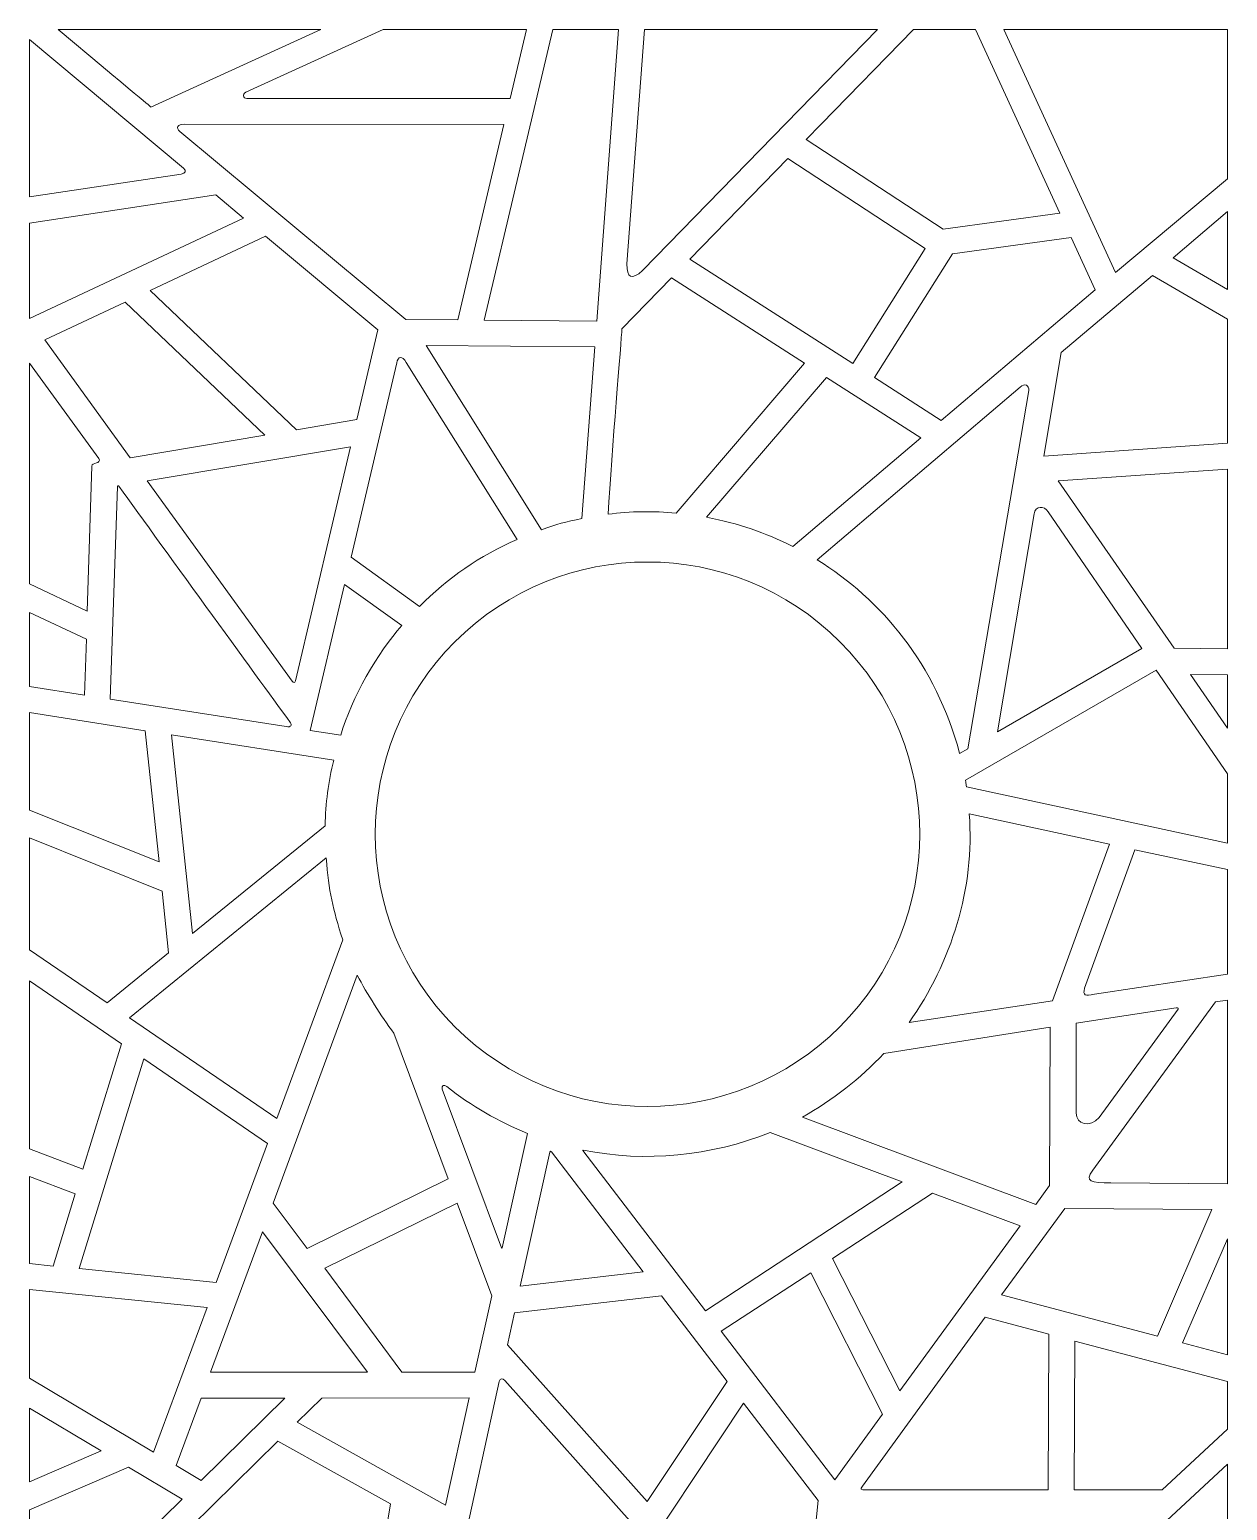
# Model space of a CAD drawing. Header units: centimetres. Extents: x -91 to 91, y -100 to 100.
# Drawn here: x -91.2 to -7.6, y -3.3 to 100 of the extents above; entities that cross this region are included whole.
import ezdxf

# ---------------------------------------------------------------- set-up
doc = ezdxf.new("R2010")
doc.units = ezdxf.units.CM
doc.header["$MEASUREMENT"] = 0
doc.layers.add('layer 1', color=7, linetype='Continuous')

msp = doc.modelspace()

# ---------------------------------------------------------------- linework, layer by layer
at = {"layer": 'layer 1', "color": 242, "lineweight": 9}
for points, knots in [([(-80.61082, 89.96508), (-80.29641, 90.02164), (-80.24206, 90.15188), (-80.44775, 90.38146), (-80.44775, 90.38146), (-80.44775, 90.38146), (-91.18891, 99.3545), (-91.18891, 99.3545), (-91.18891, 99.3545), (-91.18891, 99.3545), (-91.1889, 88.36673), (-91.1889, 88.36673), (-91.1889, 88.36673), (-91.1889, 88.36673), (-80.61082, 89.96508), (-80.61082, 89.96508)], [0, 0, 0, 0, 0.2, 0.2, 0.2, 0.2, 0.4, 0.4, 0.4, 0.4, 0.6, 0.6, 0.6, 0.6, 1, 1, 1, 1]), ([(-70.86617, 100.04568), (-70.86617, 100.04568), (-82.72759, 94.64448), (-82.72759, 94.64448), (-82.72759, 94.64448), (-82.72759, 94.64448), (-82.72759, 94.64449), (-89.20528, 100.04562), (-89.20528, 100.04562), (-70.86617, 100.04568), (-70.86617, 100.04568), (-70.86617, 100.04568)], [0, 0, 0, 0, 0.25, 0.25, 0.25, 0.25, 0.5, 0.5, 0.5, 0.5, 1, 1, 1, 1]), ([(-56.51193, 100.04568), (-56.51193, 100.04568), (-56.51193, 100.04568), (-66.51984, 100.04568), (-66.51984, 100.04568), (-66.51984, 100.04568), (-76.10671, 95.6804), (-76.10671, 95.6804), (-76.10671, 95.6804), (-76.37417, 95.50668), (-76.29924, 95.26581), (-76.03605, 95.23501), (-76.03605, 95.23501), (-57.65095, 95.23501), (-57.65096, 95.23501), (-57.65096, 95.23501), (-57.65096, 95.23501), (-57.65096, 95.23501), (-56.51193, 100.04568), (-56.51193, 100.04568)], [0, 0, 0, 0, 0.166666667, 0.166666667, 0.166666667, 0.166666667, 0.333333333, 0.333333333, 0.333333333, 0.333333333, 0.5, 0.5, 0.5, 0.5, 0.666666667, 0.666666667, 0.666666667, 0.666666667, 1, 1, 1, 1]), ([(-54.66113, 100.04568), (-50.08679, 100.04567), (-50.08679, 100.04567), (-50.08679, 100.04567), (-50.08679, 100.04567), (-50.08679, 100.04567), (-51.60883, 79.69882), (-51.60883, 79.69882), (-51.60883, 79.69882), (-51.60883, 79.69882), (-59.46172, 79.76693), (-59.46172, 79.76693), (-59.46172, 79.76693), (-59.46172, 79.76693), (-54.66113, 100.04568), (-54.66113, 100.04568)], [0, 0, 0, 0, 0.2, 0.2, 0.2, 0.2, 0.4, 0.4, 0.4, 0.4, 0.6, 0.6, 0.6, 0.6, 1, 1, 1, 1]), ([(-48.28074, 100.04568), (-32.01314, 100.04567), (-32.01314, 100.04567), (-32.01314, 100.04567), (-32.01314, 100.04567), (-32.01314, 100.04567), (-48.40041, 83.22595), (-48.40041, 83.22595), (-48.40041, 83.22595), (-49.15632, 82.5506), (-49.52418, 82.70549), (-49.50402, 83.69062), (-49.50402, 83.69062), (-49.50402, 83.69062), (-48.28074, 100.04568), (-48.28074, 100.04568)], [0, 0, 0, 0, 0.2, 0.2, 0.2, 0.2, 0.4, 0.4, 0.4, 0.4, 0.6, 0.6, 0.6, 0.6, 1, 1, 1, 1]), ([(-29.49966, 100.04567), (-25.16366, 100.04566), (-25.16366, 100.04566), (-25.16366, 100.04566), (-25.16366, 100.04566), (-25.16366, 100.04566), (-19.28523, 87.23643), (-19.28523, 87.23643), (-19.28523, 87.23643), (-19.28523, 87.23643), (-27.43541, 86.1178), (-27.43541, 86.1178), (-27.43541, 86.1178), (-27.43541, 86.1178), (-36.98796, 92.36834), (-36.98796, 92.36834), (-36.98796, 92.36834), (-36.98796, 92.36834), (-35.94687, 93.4376), (-35.94687, 93.4376), (-35.94687, 93.4376), (-35.94687, 93.4376), (-29.49966, 100.04567), (-29.49966, 100.04567)], [0, 0, 0, 0, 0.142857143, 0.142857143, 0.142857143, 0.142857143, 0.285714286, 0.285714286, 0.285714286, 0.285714286, 0.428571429, 0.428571429, 0.428571429, 0.428571429, 0.571428571, 0.571428571, 0.571428571, 0.571428571, 0.714285714, 0.714285714, 0.714285714, 0.714285714, 1, 1, 1, 1]), ([(-23.18086, 100.04568), (-7.58891, 100.04568), (-7.58891, 100.04568), (-7.58891, 100.04568), (-7.58891, 100.04568), (-7.58891, 100.04568), (-7.58891, 89.63971), (-7.58891, 89.63971), (-7.58891, 89.63971), (-7.58891, 89.63971), (-15.39145, 83.09885), (-15.39145, 83.09885), (-15.39145, 83.09885), (-15.39145, 83.09885), (-23.18086, 100.04568), (-23.18086, 100.04568)], [0, 0, 0, 0, 0.2, 0.2, 0.2, 0.2, 0.4, 0.4, 0.4, 0.4, 0.6, 0.6, 0.6, 0.6, 1, 1, 1, 1]), ([(-80.70731, 92.93738), (-80.70731, 92.93738), (-64.93145, 79.81431), (-64.93145, 79.81431), (-64.93145, 79.81431), (-64.93145, 79.81431), (-61.30727, 79.78288), (-61.30727, 79.78288), (-61.30727, 79.78288), (-61.30727, 79.78288), (-58.09155, 93.43133), (-58.09155, 93.43133), (-58.09155, 93.43133), (-58.09155, 93.43133), (-80.38156, 93.43792), (-80.38156, 93.43792), (-80.38156, 93.43792), (-80.90265, 93.42602), (-80.96946, 93.19532), (-80.70731, 92.93738)], [0, 0, 0, 0, 0.166666667, 0.166666667, 0.166666667, 0.166666667, 0.333333333, 0.333333333, 0.333333333, 0.333333333, 0.5, 0.5, 0.5, 0.5, 0.666666667, 0.666666667, 0.666666667, 0.666666667, 1, 1, 1, 1]), ([(-45.10088, 84.03548), (-45.10088, 84.03548), (-38.26709, 91.05453), (-38.26709, 91.05453), (-38.26709, 91.05453), (-38.26709, 91.05453), (-28.672, 84.76676), (-28.672, 84.76676), (-28.672, 84.76676), (-28.672, 84.76676), (-33.73199, 76.73282), (-33.73199, 76.73282), (-33.73199, 76.73282), (-33.73199, 76.73282), (-45.10088, 84.03548), (-45.10088, 84.03548)], [0, 0, 0, 0, 0.2, 0.2, 0.2, 0.2, 0.4, 0.4, 0.4, 0.4, 0.6, 0.6, 0.6, 0.6, 1, 1, 1, 1]), ([(-91.1889, 86.54629), (-91.1889, 86.54629), (-78.19858, 88.50913), (-78.19858, 88.50913), (-78.19858, 88.50913), (-78.19858, 88.50913), (-76.25517, 86.8925), (-76.25517, 86.8925), (-76.25517, 86.8925), (-76.25517, 86.8925), (-91.18891, 79.88152), (-91.18891, 79.88152), (-91.18891, 79.88152), (-91.18891, 79.88152), (-91.1889, 86.54629), (-91.1889, 86.54629)], [0, 0, 0, 0, 0.2, 0.2, 0.2, 0.2, 0.4, 0.4, 0.4, 0.4, 0.6, 0.6, 0.6, 0.6, 1, 1, 1, 1]), ([(-7.5889, 81.91392), (-7.5889, 81.91392), (-11.36845, 84.12009), (-11.36845, 84.12009), (-11.36845, 84.12009), (-11.36845, 84.12009), (-7.58891, 87.34429), (-7.58891, 87.34429), (-7.58891, 87.34429), (-7.58891, 87.34429), (-7.5889, 81.91392), (-7.5889, 81.91392)], [0, 0, 0, 0, 0.25, 0.25, 0.25, 0.25, 0.5, 0.5, 0.5, 0.5, 1, 1, 1, 1]), ([(-72.55097, 72.11915), (-72.55097, 72.11915), (-82.77225, 81.84441), (-82.77225, 81.84441), (-82.77225, 81.84441), (-82.77225, 81.84441), (-74.72712, 85.62139), (-74.72712, 85.62139), (-74.72712, 85.62139), (-74.72712, 85.62139), (-66.8755, 79.09002), (-66.8755, 79.09002), (-66.8755, 79.09002), (-66.8755, 79.09002), (-68.34442, 72.82455), (-68.34442, 72.82455), (-68.34442, 72.82455), (-68.34442, 72.82455), (-72.55097, 72.11915), (-72.55097, 72.11915)], [0, 0, 0, 0, 0.166666667, 0.166666667, 0.166666667, 0.166666667, 0.333333333, 0.333333333, 0.333333333, 0.333333333, 0.5, 0.5, 0.5, 0.5, 0.666666667, 0.666666667, 0.666666667, 0.666666667, 1, 1, 1, 1]), ([(-32.21744, 75.76), (-32.21744, 75.76), (-27.56297, 72.77026), (-27.56297, 72.77026), (-27.56297, 72.77026), (-27.56297, 72.77026), (-16.81595, 81.89005), (-16.81595, 81.89005), (-16.81595, 81.89005), (-16.81595, 81.89005), (-18.49608, 85.52781), (-18.49608, 85.52781), (-18.49608, 85.52781), (-18.49608, 85.52781), (-26.7816, 84.39068), (-26.7816, 84.39068), (-26.7816, 84.39068), (-26.7816, 84.39068), (-32.21744, 75.76), (-32.21744, 75.76)], [0, 0, 0, 0, 0.166666667, 0.166666667, 0.166666667, 0.166666667, 0.333333333, 0.333333333, 0.333333333, 0.333333333, 0.5, 0.5, 0.5, 0.5, 0.666666667, 0.666666667, 0.666666667, 0.666666667, 1, 1, 1, 1]), ([(-46.06441, 66.29969), (-46.06441, 66.29969), (-37.09734, 76.7552), (-37.09734, 76.7552), (-37.09734, 76.7552), (-37.09734, 76.7552), (-46.38239, 82.71928), (-46.38239, 82.71928), (-46.38239, 82.71928), (-46.38239, 82.71928), (-49.84401, 79.16376), (-49.84401, 79.16376), (-49.84401, 79.16376), (-49.89568, 78.31746), (-50.54779, 70.63973), (-50.81628, 66.21928), (-50.81628, 66.21928), (-49.27306, 66.44471), (-47.61818, 66.44756), (-46.06441, 66.29969)], [0, 0, 0, 0, 0.166666667, 0.166666667, 0.166666667, 0.166666667, 0.333333333, 0.333333333, 0.333333333, 0.333333333, 0.5, 0.5, 0.5, 0.5, 0.666666667, 0.666666667, 0.666666667, 0.666666667, 1, 1, 1, 1]), ([(-7.5889, 71.18256), (-7.5889, 71.18256), (-20.4016, 70.28257), (-20.4016, 70.28257), (-20.4016, 70.28257), (-20.4016, 70.28257), (-19.18506, 77.51887), (-19.18506, 77.51887), (-19.18506, 77.51887), (-19.18506, 77.51887), (-12.81212, 82.88859), (-12.81212, 82.88859), (-12.81212, 82.88859), (-12.81212, 82.88859), (-7.5889, 79.8397), (-7.5889, 79.8397), (-7.5889, 79.8397), (-7.5889, 79.8397), (-7.5889, 71.18256), (-7.5889, 71.18256)], [0, 0, 0, 0, 0.166666667, 0.166666667, 0.166666667, 0.166666667, 0.333333333, 0.333333333, 0.333333333, 0.333333333, 0.5, 0.5, 0.5, 0.5, 0.666666667, 0.666666667, 0.666666667, 0.666666667, 1, 1, 1, 1]), ([(-74.77625, 71.746), (-74.77625, 71.746), (-84.5208, 81.02343), (-84.5208, 81.02343), (-84.5208, 81.02343), (-84.5208, 81.02343), (-90.13658, 78.38699), (-90.13658, 78.38699), (-90.13658, 78.38699), (-90.13658, 78.38699), (-84.17187, 70.1643), (-84.17187, 70.1643), (-84.17187, 70.1643), (-84.17187, 70.1643), (-74.77625, 71.746), (-74.77625, 71.746)], [0, 0, 0, 0, 0.2, 0.2, 0.2, 0.2, 0.4, 0.4, 0.4, 0.4, 0.6, 0.6, 0.6, 0.6, 1, 1, 1, 1]), ([(-52.64626, 65.92083), (-52.64626, 65.92083), (-51.74425, 77.89995), (-51.74425, 77.89995), (-51.74425, 77.89995), (-51.74425, 77.89995), (-63.52016, 78.00202), (-63.52016, 78.00202), (-63.52016, 78.00202), (-63.52016, 78.00202), (-55.46598, 65.14089), (-55.46598, 65.14089), (-55.46598, 65.14089), (-54.3872, 65.52554), (-53.79373, 65.70335), (-52.64626, 65.92083)], [0, 0, 0, 0, 0.2, 0.2, 0.2, 0.2, 0.4, 0.4, 0.4, 0.4, 0.6, 0.6, 0.6, 0.6, 1, 1, 1, 1]), ([(-91.1889, 76.77236), (-91.1889, 76.77236), (-86.36285, 70.11905), (-86.36285, 70.11905), (-86.36285, 70.11905), (-86.14264, 69.71346), (-86.85562, 69.86069), (-86.85681, 69.57684), (-86.85681, 69.57684), (-86.85681, 69.57684), (-87.16074, 59.44867), (-87.16074, 59.44867), (-87.16074, 59.44867), (-87.16074, 59.44867), (-91.18889, 61.36441), (-91.18889, 61.36441), (-91.18889, 61.36441), (-91.18889, 61.36441), (-91.1889, 76.77236), (-91.1889, 76.77236)], [0, 0, 0, 0, 0.166666667, 0.166666667, 0.166666667, 0.166666667, 0.333333333, 0.333333333, 0.333333333, 0.333333333, 0.5, 0.5, 0.5, 0.5, 0.666666667, 0.666666667, 0.666666667, 0.666666667, 1, 1, 1, 1]), ([(-65.56306, 76.78021), (-65.56306, 76.78021), (-68.75701, 63.22462), (-68.75701, 63.22462), (-68.75701, 63.22462), (-68.75701, 63.22462), (-63.97625, 59.79348), (-63.97625, 59.79348), (-63.97625, 59.79348), (-62.00854, 61.77015), (-59.75663, 63.32876), (-57.16865, 64.46843), (-57.16865, 64.46843), (-57.16865, 64.46843), (-64.89932, 76.81276), (-64.89932, 76.81276), (-64.89932, 76.81276), (-65.18047, 77.30415), (-65.48733, 77.25049), (-65.56306, 76.78021)], [0, 0, 0, 0, 0.166666667, 0.166666667, 0.166666667, 0.166666667, 0.333333333, 0.333333333, 0.333333333, 0.333333333, 0.5, 0.5, 0.5, 0.5, 0.666666667, 0.666666667, 0.666666667, 0.666666667, 1, 1, 1, 1]), ([(-37.92466, 63.97749), (-37.92466, 63.97749), (-28.99037, 71.559), (-28.99037, 71.559), (-28.99037, 71.559), (-28.99037, 71.559), (-35.56627, 75.77167), (-35.56627, 75.77167), (-35.56627, 75.77167), (-35.56627, 75.77167), (-43.94137, 66.01013), (-43.94137, 66.01013), (-43.94137, 66.01013), (-41.69656, 65.58293), (-39.8719, 64.93957), (-37.92466, 63.97749)], [0, 0, 0, 0, 0.2, 0.2, 0.2, 0.2, 0.4, 0.4, 0.4, 0.4, 0.6, 0.6, 0.6, 0.6, 1, 1, 1, 1]), ([(-25.69996, 49.84954), (-25.69996, 49.84954), (-21.45832, 74.85409), (-21.45832, 74.85409), (-21.45832, 74.85409), (-21.39379, 75.21811), (-21.75876, 75.40207), (-22.04353, 75.09312), (-22.04353, 75.09312), (-22.04353, 75.09312), (-36.22334, 63.0323), (-36.22334, 63.0323), (-36.22334, 63.0323), (-31.77961, 60.3187), (-27.91438, 55.70755), (-26.27623, 49.51741), (-26.27623, 49.51741), (-26.27623, 49.51741), (-25.69996, 49.84954), (-25.69996, 49.84954)], [0, 0, 0, 0, 0.166666667, 0.166666667, 0.166666667, 0.166666667, 0.333333333, 0.333333333, 0.333333333, 0.333333333, 0.5, 0.5, 0.5, 0.5, 0.666666667, 0.666666667, 0.666666667, 0.666666667, 1, 1, 1, 1]), ([(-72.8545, 54.56259), (-72.75655, 54.4413), (-72.69156, 54.44865), (-72.64038, 54.59128), (-72.64038, 54.59128), (-72.64038, 54.59128), (-68.79209, 70.92431), (-68.79209, 70.92431), (-68.79209, 70.92431), (-68.79209, 70.92431), (-82.99537, 68.54243), (-82.99537, 68.54243), (-82.99537, 68.54243), (-82.99537, 68.54243), (-72.8545, 54.56259), (-72.8545, 54.56259)], [0, 0, 0, 0, 0.2, 0.2, 0.2, 0.2, 0.4, 0.4, 0.4, 0.4, 0.6, 0.6, 0.6, 0.6, 1, 1, 1, 1]), ([(-7.58891, 56.83718), (-7.58891, 56.83718), (-11.31372, 56.8701), (-11.31372, 56.8701), (-11.31372, 56.8701), (-11.31372, 56.8701), (-19.39723, 68.54862), (-19.39723, 68.54862), (-19.39723, 68.54862), (-19.39723, 68.54862), (-7.5889, 69.37812), (-7.5889, 69.37812), (-7.5889, 69.37812), (-7.5889, 69.37812), (-7.58891, 56.83718), (-7.58891, 56.83718)], [0, 0, 0, 0, 0.2, 0.2, 0.2, 0.2, 0.4, 0.4, 0.4, 0.4, 0.6, 0.6, 0.6, 0.6, 1, 1, 1, 1]), ([(-85.06254, 68.15881), (-85.04531, 68.2343), (-85.00821, 68.23858), (-84.95134, 68.17177), (-84.95134, 68.17177), (-81.90484, 63.93304), (-74.57138, 53.8573), (-73.03129, 51.73991), (-73.03129, 51.73991), (-72.84863, 51.50022), (-72.92725, 51.34197), (-73.28003, 51.40069), (-73.28003, 51.40069), (-73.28003, 51.40069), (-85.56863, 53.32084), (-85.56863, 53.32084), (-85.56863, 53.32084), (-85.56863, 53.32084), (-85.06254, 68.15881), (-85.06254, 68.15881)], [0, 0, 0, 0, 0.166666667, 0.166666667, 0.166666667, 0.166666667, 0.333333333, 0.333333333, 0.333333333, 0.333333333, 0.5, 0.5, 0.5, 0.5, 0.666666667, 0.666666667, 0.666666667, 0.666666667, 1, 1, 1, 1]), ([(-21.08117, 66.2404), (-20.98917, 66.82237), (-20.36623, 66.8302), (-20.10781, 66.39948), (-20.10781, 66.39948), (-20.10781, 66.39948), (-13.56773, 56.84025), (-13.56773, 56.84025), (-13.56773, 56.84025), (-13.56773, 56.84025), (-23.63907, 51.02556), (-23.63907, 51.02556), (-23.63907, 51.02556), (-23.63907, 51.02556), (-21.08117, 66.2404), (-21.08117, 66.2404)], [0, 0, 0, 0, 0.2, 0.2, 0.2, 0.2, 0.4, 0.4, 0.4, 0.4, 0.6, 0.6, 0.6, 0.6, 1, 1, 1, 1]), ([(-61.50006, 30.45148), (-68.91909, 37.87059), (-68.91909, 49.90376), (-61.50001, 57.32283), (-61.50001, 57.32283), (-54.08096, 64.74194), (-42.04771, 64.7419), (-34.62862, 57.32283), (-34.62862, 57.32283), (-27.20959, 49.90382), (-27.20954, 37.87054), (-34.62862, 30.45145), (-34.62862, 30.45145), (-42.04773, 23.03239), (-54.08094, 23.03237), (-61.50006, 30.45148)], [0, 0, 0, 0, 0.2, 0.2, 0.2, 0.2, 0.4, 0.4, 0.4, 0.4, 0.6, 0.6, 0.6, 0.6, 1, 1, 1, 1]), ([(-65.20521, 58.45982), (-65.20521, 58.45982), (-69.20349, 61.32946), (-69.20349, 61.32946), (-69.20349, 61.32946), (-69.20349, 61.32946), (-71.60451, 51.13891), (-71.60451, 51.13891), (-71.60451, 51.13891), (-71.60451, 51.13891), (-69.47829, 50.80974), (-69.47829, 50.80974), (-69.47829, 50.80974), (-68.70494, 53.39593), (-66.90005, 56.5721), (-65.20521, 58.45982)], [0, 0, 0, 0, 0.2, 0.2, 0.2, 0.2, 0.4, 0.4, 0.4, 0.4, 0.6, 0.6, 0.6, 0.6, 1, 1, 1, 1]), ([(-91.1889, 59.37501), (-91.1889, 59.37501), (-87.22733, 57.4943), (-87.22733, 57.4943), (-87.22733, 57.4943), (-87.22733, 57.4943), (-87.36013, 53.6008), (-87.36013, 53.6008), (-87.36013, 53.6008), (-87.36013, 53.6008), (-91.18889, 54.19906), (-91.18889, 54.19906), (-91.18889, 54.19906), (-91.18889, 54.19906), (-91.1889, 59.37501), (-91.1889, 59.37501)], [0, 0, 0, 0, 0.2, 0.2, 0.2, 0.2, 0.4, 0.4, 0.4, 0.4, 0.6, 0.6, 0.6, 0.6, 1, 1, 1, 1]), ([(-7.58889, 43.26183), (-7.58889, 43.26183), (-25.80473, 47.18682), (-25.80473, 47.18682), (-25.80473, 47.18682), (-25.87296, 47.65131), (-25.78219, 47.19937), (-25.87847, 47.65418), (-25.87847, 47.65418), (-25.87847, 47.65418), (-12.54835, 55.3503), (-12.54835, 55.3503), (-12.54835, 55.3503), (-12.54835, 55.3503), (-7.5889, 48.10146), (-7.5889, 48.10146), (-7.5889, 48.10146), (-7.5889, 48.10146), (-7.58889, 43.26183), (-7.58889, 43.26183)], [0, 0, 0, 0, 0.166666667, 0.166666667, 0.166666667, 0.166666667, 0.333333333, 0.333333333, 0.333333333, 0.333333333, 0.5, 0.5, 0.5, 0.5, 0.666666667, 0.666666667, 0.666666667, 0.666666667, 1, 1, 1, 1]), ([(-7.58891, 51.28921), (-7.58891, 51.28921), (-10.15564, 55.04082), (-10.15564, 55.04082), (-10.15564, 55.04082), (-10.15564, 55.04082), (-7.58889, 55.01669), (-7.58889, 55.01669), (-7.58889, 55.01669), (-7.58889, 55.01669), (-7.58891, 51.28921), (-7.58891, 51.28921)], [0, 0, 0, 0, 0.25, 0.25, 0.25, 0.25, 0.5, 0.5, 0.5, 0.5, 1, 1, 1, 1]), ([(-91.18889, 52.37719), (-91.18889, 52.37719), (-83.11833, 51.11612), (-83.11833, 51.11612), (-83.11833, 51.11612), (-83.11833, 51.11612), (-82.15424, 41.95276), (-82.15424, 41.95276), (-82.15424, 41.95276), (-82.15424, 41.95276), (-91.18891, 45.56019), (-91.18891, 45.56019), (-91.18891, 45.56019), (-91.18891, 45.56019), (-91.18889, 52.37719), (-91.18889, 52.37719)], [0, 0, 0, 0, 0.2, 0.2, 0.2, 0.2, 0.4, 0.4, 0.4, 0.4, 0.6, 0.6, 0.6, 0.6, 1, 1, 1, 1]), ([(-69.96668, 49.06119), (-69.96668, 49.06119), (-81.27818, 50.82863), (-81.27818, 50.82863), (-81.27818, 50.82863), (-81.27818, 50.82863), (-79.81863, 36.95594), (-79.81863, 36.95594), (-79.81863, 36.95594), (-79.81863, 36.95594), (-70.55668, 44.47966), (-70.55668, 44.47966), (-70.55668, 44.47966), (-70.54048, 46.06129), (-70.34278, 47.52651), (-69.96668, 49.06119)], [0, 0, 0, 0, 0.2, 0.2, 0.2, 0.2, 0.4, 0.4, 0.4, 0.4, 0.6, 0.6, 0.6, 0.6, 1, 1, 1, 1]), ([(-29.80571, 30.73802), (-29.80571, 30.73802), (-19.79148, 32.26813), (-19.79148, 32.26813), (-19.79148, 32.26813), (-19.79148, 32.26813), (-15.81503, 43.19339), (-15.81503, 43.19339), (-15.81503, 43.19339), (-15.81503, 43.19339), (-25.60828, 45.30397), (-25.60828, 45.30397), (-25.60828, 45.30397), (-25.19902, 40.13626), (-26.85277, 34.95081), (-29.80571, 30.73802)], [0, 0, 0, 0, 0.2, 0.2, 0.2, 0.2, 0.4, 0.4, 0.4, 0.4, 0.6, 0.6, 0.6, 0.6, 1, 1, 1, 1]), ([(-91.18889, 43.62577), (-91.18889, 43.62577), (-81.93992, 39.91544), (-81.93992, 39.91544), (-81.93992, 39.91544), (-81.93992, 39.91544), (-81.48606, 35.60141), (-81.48606, 35.60141), (-81.48606, 35.60141), (-81.48606, 35.60141), (-85.76628, 32.12454), (-85.76628, 32.12454), (-85.76628, 32.12454), (-85.76628, 32.12454), (-91.1889, 35.81887), (-91.1889, 35.81887), (-91.1889, 35.81887), (-91.1889, 35.81887), (-91.18889, 43.62577), (-91.18889, 43.62577)], [0, 0, 0, 0, 0.166666667, 0.166666667, 0.166666667, 0.166666667, 0.333333333, 0.333333333, 0.333333333, 0.333333333, 0.5, 0.5, 0.5, 0.5, 0.666666667, 0.666666667, 0.666666667, 0.666666667, 1, 1, 1, 1]), ([(-7.5889, 34.13267), (-7.5889, 34.13267), (-16.86592, 32.71517), (-16.86592, 32.71517), (-16.86592, 32.71517), (-17.53187, 32.61342), (-17.67531, 32.59145), (-17.56688, 33.15023), (-17.56688, 33.15023), (-17.56688, 33.15023), (-14.03886, 42.81064), (-14.03886, 42.81064), (-14.03886, 42.81064), (-14.03886, 42.81064), (-7.5889, 41.42061), (-7.5889, 41.42061), (-7.5889, 41.42061), (-7.5889, 41.42061), (-7.5889, 34.13267), (-7.5889, 34.13267)], [0, 0, 0, 0, 0.166666667, 0.166666667, 0.166666667, 0.166666667, 0.333333333, 0.333333333, 0.333333333, 0.333333333, 0.5, 0.5, 0.5, 0.5, 0.666666667, 0.666666667, 0.666666667, 0.666666667, 1, 1, 1, 1]), ([(-70.48397, 42.2293), (-70.48397, 42.2293), (-84.21489, 31.06568), (-84.21489, 31.06568), (-84.21489, 31.06568), (-84.21489, 31.06568), (-73.93829, 24.05203), (-73.93829, 24.05203), (-73.93829, 24.05203), (-73.93829, 24.05203), (-69.33311, 36.52906), (-69.33311, 36.52906), (-69.33311, 36.52906), (-70.02963, 38.68449), (-70.31218, 39.8934), (-70.48397, 42.2293)], [0, 0, 0, 0, 0.2, 0.2, 0.2, 0.2, 0.4, 0.4, 0.4, 0.4, 0.6, 0.6, 0.6, 0.6, 1, 1, 1, 1]), ([(-91.1889, 33.64618), (-91.1889, 33.64618), (-84.77512, 29.26887), (-84.77512, 29.26887), (-84.77512, 29.26887), (-84.77512, 29.26887), (-87.47014, 20.5146), (-87.47014, 20.5146), (-87.47014, 20.5146), (-87.47014, 20.5146), (-91.1889, 21.91976), (-91.1889, 21.91976), (-91.1889, 21.91976), (-91.1889, 21.91976), (-91.1889, 33.64618), (-91.1889, 33.64618)], [0, 0, 0, 0, 0.2, 0.2, 0.2, 0.2, 0.4, 0.4, 0.4, 0.4, 0.6, 0.6, 0.6, 0.6, 1, 1, 1, 1]), ([(-68.32791, 34.05407), (-68.32791, 34.05407), (-74.19888, 18.14764), (-74.19888, 18.14764), (-74.19888, 18.14764), (-74.19888, 18.14764), (-71.82549, 14.978), (-71.82549, 14.978), (-71.82549, 14.978), (-71.82549, 14.978), (-61.97592, 19.82765), (-61.97592, 19.82765), (-61.97592, 19.82765), (-61.97592, 19.82765), (-65.77227, 30.00761), (-65.77227, 30.00761), (-65.77227, 30.00761), (-66.65269, 31.21611), (-67.6445, 32.73806), (-68.32791, 34.05407)], [0, 0, 0, 0, 0.166666667, 0.166666667, 0.166666667, 0.166666667, 0.333333333, 0.333333333, 0.333333333, 0.333333333, 0.5, 0.5, 0.5, 0.5, 0.666666667, 0.666666667, 0.666666667, 0.666666667, 1, 1, 1, 1]), ([(-7.58891, 19.48299), (-7.58891, 19.48299), (-15.72018, 19.55944), (-15.72018, 19.55944), (-15.72018, 19.55944), (-17.10027, 19.55166), (-17.60722, 19.6328), (-16.98879, 20.44543), (-16.98879, 20.44543), (-16.98879, 20.44543), (-8.42427, 32.18416), (-8.42427, 32.18416), (-8.42427, 32.18416), (-8.42427, 32.18416), (-7.58891, 32.31181), (-7.58891, 32.31181), (-7.58891, 32.31181), (-7.58891, 32.31181), (-7.58891, 19.48299), (-7.58891, 19.48299)], [0, 0, 0, 0, 0.166666667, 0.166666667, 0.166666667, 0.166666667, 0.333333333, 0.333333333, 0.333333333, 0.333333333, 0.5, 0.5, 0.5, 0.5, 0.666666667, 0.666666667, 0.666666667, 0.666666667, 1, 1, 1, 1]), ([(-11.16362, 31.76553), (-11.16362, 31.76553), (-18.14945, 30.69818), (-18.14945, 30.69818), (-18.14945, 30.69818), (-18.14945, 30.69818), (-18.13981, 24.42176), (-18.13981, 24.42176), (-18.13981, 24.42176), (-18.17418, 23.64579), (-17.16252, 23.35613), (-16.5348, 24.12159), (-16.5348, 24.12159), (-16.5348, 24.12159), (-11.02626, 31.67179), (-11.02626, 31.67179), (-11.02626, 31.67179), (-10.98959, 31.75815), (-11.02571, 31.7866), (-11.16362, 31.76553)], [0, 0, 0, 0, 0.166666667, 0.166666667, 0.166666667, 0.166666667, 0.333333333, 0.333333333, 0.333333333, 0.333333333, 0.5, 0.5, 0.5, 0.5, 0.666666667, 0.666666667, 0.666666667, 0.666666667, 1, 1, 1, 1]), ([(-37.24529, 24.15188), (-37.24529, 24.15188), (-20.96306, 18.05219), (-20.96306, 18.05219), (-20.96306, 18.05219), (-20.96306, 18.05219), (-19.9971, 19.37617), (-19.9971, 19.37617), (-19.9971, 19.37617), (-19.9971, 19.37617), (-19.95059, 30.4229), (-19.95059, 30.4229), (-19.95059, 30.4229), (-19.95059, 30.4229), (-31.56712, 28.58855), (-31.56712, 28.58855), (-31.56712, 28.58855), (-33.17954, 26.85063), (-35.15785, 25.31219), (-37.24529, 24.15188)], [0, 0, 0, 0, 0.166666667, 0.166666667, 0.166666667, 0.166666667, 0.333333333, 0.333333333, 0.333333333, 0.333333333, 0.5, 0.5, 0.5, 0.5, 0.666666667, 0.666666667, 0.666666667, 0.666666667, 1, 1, 1, 1]), ([(-87.72485, 13.56945), (-87.72485, 13.56945), (-78.1608, 12.61179), (-78.1608, 12.61179), (-78.1608, 12.61179), (-78.1608, 12.61179), (-74.58083, 22.31133), (-74.58083, 22.31133), (-74.58083, 22.31133), (-74.58083, 22.31133), (-83.21874, 28.20659), (-83.21874, 28.20659), (-83.21874, 28.20659), (-83.21874, 28.20659), (-87.72485, 13.56945), (-87.72485, 13.56945)], [0, 0, 0, 0, 0.2, 0.2, 0.2, 0.2, 0.4, 0.4, 0.4, 0.4, 0.6, 0.6, 0.6, 0.6, 1, 1, 1, 1]), ([(-62.39415, 26.09891), (-62.44784, 26.36289), (-62.28208, 26.44123), (-62.06379, 26.26971), (-62.06379, 26.26971), (-60.38299, 24.92865), (-58.44551, 23.82577), (-56.43977, 22.99724), (-56.43977, 22.99724), (-56.43977, 22.99724), (-58.19585, 15.02253), (-58.19585, 15.02253), (-58.19585, 15.02253), (-58.21498, 14.96212), (-58.23726, 14.96209), (-58.26282, 15.02253), (-58.26282, 15.02253), (-58.26282, 15.02253), (-62.39415, 26.09891), (-62.39415, 26.09891)], [0, 0, 0, 0, 0.166666667, 0.166666667, 0.166666667, 0.166666667, 0.333333333, 0.333333333, 0.333333333, 0.333333333, 0.5, 0.5, 0.5, 0.5, 0.666666667, 0.666666667, 0.666666667, 0.666666667, 1, 1, 1, 1]), ([(-52.57734, 21.81853), (-52.58555, 21.83277), (-52.58017, 21.83744), (-52.5636, 21.83456), (-52.5636, 21.83456), (-48.15252, 20.97235), (-43.69064, 21.40758), (-39.50248, 23.07413), (-39.50248, 23.07413), (-39.50248, 23.07413), (-30.2868, 19.62842), (-30.2868, 19.62842), (-30.2868, 19.62842), (-30.2868, 19.62842), (-44.02082, 10.63329), (-44.02082, 10.63329), (-44.02082, 10.63329), (-44.02082, 10.63329), (-52.57734, 21.81853), (-52.57734, 21.81853)], [0, 0, 0, 0, 0.166666667, 0.166666667, 0.166666667, 0.166666667, 0.333333333, 0.333333333, 0.333333333, 0.333333333, 0.5, 0.5, 0.5, 0.5, 0.666666667, 0.666666667, 0.666666667, 0.666666667, 1, 1, 1, 1]), ([(-54.88126, 21.70464), (-54.86527, 21.78429), (-54.81968, 21.78954), (-54.77338, 21.72675), (-54.77338, 21.72675), (-54.77338, 21.72675), (-48.35533, 13.33688), (-48.35533, 13.33688), (-48.35533, 13.33688), (-48.35533, 13.33688), (-56.94172, 12.34775), (-56.94172, 12.34775), (-56.94172, 12.34775), (-56.94172, 12.34775), (-54.88126, 21.70464), (-54.88126, 21.70464)], [0, 0, 0, 0, 0.2, 0.2, 0.2, 0.2, 0.4, 0.4, 0.4, 0.4, 0.6, 0.6, 0.6, 0.6, 1, 1, 1, 1]), ([(-91.18889, 19.99553), (-91.18889, 19.99553), (-88.00084, 18.79089), (-88.00084, 18.79089), (-88.00084, 18.79089), (-88.00084, 18.79089), (-89.55191, 13.75237), (-89.55191, 13.75237), (-89.55191, 13.75237), (-89.55191, 13.75237), (-91.18889, 13.91629), (-91.18889, 13.91629), (-91.18889, 13.91629), (-91.18889, 13.91629), (-91.18889, 19.99553), (-91.18889, 19.99553)], [0, 0, 0, 0, 0.2, 0.2, 0.2, 0.2, 0.4, 0.4, 0.4, 0.4, 0.6, 0.6, 0.6, 0.6, 1, 1, 1, 1]), ([(-35.15805, 14.27624), (-35.15805, 14.27624), (-28.16193, 18.83395), (-28.16193, 18.83395), (-28.16193, 18.83395), (-28.16193, 18.83395), (-22.05784, 16.55169), (-22.05784, 16.55169), (-22.05784, 16.55169), (-22.05784, 16.55169), (-30.46206, 5.03271), (-30.46206, 5.03271), (-30.46206, 5.03271), (-30.46206, 5.03271), (-35.15805, 14.27624), (-35.15805, 14.27624)], [0, 0, 0, 0, 0.2, 0.2, 0.2, 0.2, 0.4, 0.4, 0.4, 0.4, 0.6, 0.6, 0.6, 0.6, 1, 1, 1, 1]), ([(-70.58152, 13.60021), (-70.58152, 13.60021), (-65.19823, 6.33966), (-65.19823, 6.33966), (-65.19823, 6.33966), (-65.19823, 6.33966), (-60.10743, 6.34156), (-60.10743, 6.34156), (-60.10743, 6.34156), (-60.10743, 6.34156), (-58.93395, 11.67064), (-58.93395, 11.67064), (-58.93395, 11.67064), (-58.93395, 11.67064), (-61.3437, 18.13244), (-61.3437, 18.13244), (-61.3437, 18.13244), (-61.3437, 18.13244), (-70.58152, 13.60021), (-70.58152, 13.60021)], [0, 0, 0, 0, 0.166666667, 0.166666667, 0.166666667, 0.166666667, 0.333333333, 0.333333333, 0.333333333, 0.333333333, 0.5, 0.5, 0.5, 0.5, 0.666666667, 0.666666667, 0.666666667, 0.666666667, 1, 1, 1, 1]), ([(-23.34601, 11.73211), (-23.34601, 11.73211), (-18.94578, 17.76315), (-18.94578, 17.76315), (-18.94578, 17.76315), (-18.94578, 17.76315), (-8.66275, 17.69298), (-8.66275, 17.69298), (-8.66275, 17.69298), (-8.66275, 17.69298), (-12.47783, 8.85295), (-12.47783, 8.85295), (-12.47783, 8.85295), (-12.47783, 8.85295), (-23.34601, 11.73211), (-23.34601, 11.73211)], [0, 0, 0, 0, 0.2, 0.2, 0.2, 0.2, 0.4, 0.4, 0.4, 0.4, 0.6, 0.6, 0.6, 0.6, 1, 1, 1, 1]), ([(-67.60512, 6.33878), (-67.60512, 6.33878), (-78.55895, 6.33469), (-78.55895, 6.33469), (-78.55895, 6.33469), (-78.55895, 6.33469), (-74.94135, 16.13608), (-74.94135, 16.13608), (-74.94135, 16.13608), (-74.94135, 16.13608), (-67.60512, 6.33878), (-67.60512, 6.33878)], [0, 0, 0, 0, 0.25, 0.25, 0.25, 0.25, 0.5, 0.5, 0.5, 0.5, 1, 1, 1, 1]), ([(-7.5889, 7.55775), (-7.5889, 7.55775), (-10.71848, 8.38686), (-10.71848, 8.38686), (-10.71848, 8.38686), (-10.71848, 8.38686), (-7.58891, 15.63849), (-7.58891, 15.63849), (-7.58891, 15.63849), (-7.58891, 15.63849), (-7.5889, 7.55775), (-7.5889, 7.55775)], [0, 0, 0, 0, 0.25, 0.25, 0.25, 0.25, 0.5, 0.5, 0.5, 0.5, 1, 1, 1, 1]), ([(-36.67371, 13.28548), (-36.67371, 13.28548), (-31.65221, 3.40139), (-31.65221, 3.40139), (-31.65221, 3.40139), (-31.65221, 3.40139), (-34.98326, -1.18085), (-34.98326, -1.18085), (-34.98326, -1.18085), (-34.98326, -1.18085), (-42.92418, 9.19966), (-42.92418, 9.19966), (-42.92418, 9.19966), (-42.92418, 9.19966), (-36.67371, 13.28548), (-36.67371, 13.28548)], [0, 0, 0, 0, 0.2, 0.2, 0.2, 0.2, 0.4, 0.4, 0.4, 0.4, 0.6, 0.6, 0.6, 0.6, 1, 1, 1, 1]), ([(-91.1889, 12.10729), (-91.1889, 12.10729), (-78.80437, 10.86816), (-78.80437, 10.86816), (-78.80437, 10.86816), (-78.80437, 10.86816), (-82.53428, 0.76265), (-82.53428, 0.76265), (-82.53428, 0.76265), (-82.53428, 0.76265), (-91.1889, 5.92839), (-91.1889, 5.92839), (-91.1889, 5.92839), (-91.1889, 5.92839), (-91.1889, 12.10729), (-91.1889, 12.10729)], [0, 0, 0, 0, 0.2, 0.2, 0.2, 0.2, 0.4, 0.4, 0.4, 0.4, 0.6, 0.6, 0.6, 0.6, 1, 1, 1, 1]), ([(-57.84128, 8.26251), (-57.84128, 8.26251), (-57.35106, 10.48859), (-57.35106, 10.48859), (-57.35106, 10.48859), (-57.35106, 10.48859), (-47.08152, 11.67167), (-47.08152, 11.67167), (-47.08152, 11.67167), (-47.08152, 11.67167), (-42.51214, 5.69858), (-42.51214, 5.69858), (-42.51214, 5.69858), (-42.51214, 5.69858), (-48.08768, -2.69274), (-48.08768, -2.69274), (-48.08768, -2.69274), (-48.08768, -2.69274), (-57.84128, 8.26251), (-57.84128, 8.26251)], [0, 0, 0, 0, 0.166666667, 0.166666667, 0.166666667, 0.166666667, 0.333333333, 0.333333333, 0.333333333, 0.333333333, 0.5, 0.5, 0.5, 0.5, 0.666666667, 0.666666667, 0.666666667, 0.666666667, 1, 1, 1, 1]), ([(-33.06588, -1.61594), (-33.06588, -1.61594), (-24.48457, 10.17164), (-24.48457, 10.17164), (-24.48457, 10.17164), (-24.48457, 10.17164), (-20.0408, 8.99443), (-20.0408, 8.99443), (-20.0408, 8.99443), (-20.0408, 8.99443), (-20.08652, -1.86339), (-20.08652, -1.86339), (-20.08652, -1.86339), (-20.08652, -1.86339), (-32.81847, -1.8678), (-32.81847, -1.8678), (-32.81847, -1.8678), (-33.2009, -1.8726), (-33.22053, -1.84106), (-33.06588, -1.61594)], [0, 0, 0, 0, 0.166666667, 0.166666667, 0.166666667, 0.166666667, 0.333333333, 0.333333333, 0.333333333, 0.333333333, 0.5, 0.5, 0.5, 0.5, 0.666666667, 0.666666667, 0.666666667, 0.666666667, 1, 1, 1, 1]), ([(-7.5889, 2.37463), (-7.5889, 2.37463), (-12.14382, -1.86066), (-12.14382, -1.86066), (-12.14382, -1.86066), (-12.14382, -1.86066), (-18.28657, -1.86276), (-18.28657, -1.86276), (-18.28657, -1.86276), (-18.28657, -1.86276), (-18.24284, 8.5181), (-18.24284, 8.5181), (-18.24284, 8.5181), (-18.24284, 8.5181), (-7.58889, 5.69564), (-7.58889, 5.69564), (-7.58889, 5.69564), (-7.58889, 5.69564), (-7.5889, 2.37463), (-7.5889, 2.37463)], [0, 0, 0, 0, 0.166666667, 0.166666667, 0.166666667, 0.166666667, 0.333333333, 0.333333333, 0.333333333, 0.333333333, 0.5, 0.5, 0.5, 0.5, 0.666666667, 0.666666667, 0.666666667, 0.666666667, 1, 1, 1, 1]), ([(-58.40693, 5.69387), (-58.34306, 5.92178), (-58.18482, 5.92593), (-58.01568, 5.7514), (-58.01568, 5.7514), (-58.01568, 5.7514), (-49.11765, -4.24282), (-49.11765, -4.24282), (-49.11765, -4.24282), (-49.11765, -4.24282), (-56.38221, -15.17613), (-56.38221, -15.17613), (-56.38221, -15.17613), (-56.38221, -15.17613), (-60.91547, -5.69828), (-60.91547, -5.69828), (-60.91547, -5.69828), (-60.91547, -5.69828), (-58.40693, 5.69387), (-58.40693, 5.69387)], [0, 0, 0, 0, 0.166666667, 0.166666667, 0.166666667, 0.166666667, 0.333333333, 0.333333333, 0.333333333, 0.333333333, 0.5, 0.5, 0.5, 0.5, 0.666666667, 0.666666667, 0.666666667, 0.666666667, 1, 1, 1, 1]), ([(-73.36584, 4.53657), (-73.36584, 4.53657), (-79.21712, -1.21732), (-79.21712, -1.21732), (-79.21712, -1.21732), (-79.21712, -1.21732), (-80.96195, -0.17584), (-80.96195, -0.17584), (-80.96195, -0.17584), (-80.96195, -0.17584), (-79.22347, 4.53439), (-79.22347, 4.53439), (-79.22347, 4.53439), (-79.22347, 4.53439), (-73.36584, 4.53657), (-73.36584, 4.53657)], [0, 0, 0, 0, 0.2, 0.2, 0.2, 0.2, 0.4, 0.4, 0.4, 0.4, 0.6, 0.6, 0.6, 0.6, 1, 1, 1, 1]), ([(-72.51867, 2.84505), (-72.51867, 2.84505), (-70.79766, 4.53753), (-70.79766, 4.53753), (-70.79766, 4.53753), (-70.79766, 4.53753), (-60.50383, 4.54134), (-60.50383, 4.54134), (-60.50383, 4.54134), (-60.50383, 4.54134), (-62.15245, -2.94543), (-62.15245, -2.94543), (-62.15245, -2.94543), (-62.15245, -2.94543), (-72.51867, 2.84505), (-72.51867, 2.84505)], [0, 0, 0, 0, 0.2, 0.2, 0.2, 0.2, 0.4, 0.4, 0.4, 0.4, 0.6, 0.6, 0.6, 0.6, 1, 1, 1, 1]), ([(-41.35557, 4.18669), (-41.35557, 4.18669), (-49.76519, -8.46989), (-49.76519, -8.46989), (-49.76519, -8.46989), (-49.76519, -8.46989), (-37.22521, -13.11115), (-37.22521, -13.11115), (-37.22521, -13.11115), (-37.22521, -13.11115), (-36.1496, -2.61873), (-36.1496, -2.61873), (-36.1496, -2.61873), (-36.1496, -2.61873), (-41.35557, 4.18669), (-41.35557, 4.18669)], [0, 0, 0, 0, 0.2, 0.2, 0.2, 0.2, 0.4, 0.4, 0.4, 0.4, 0.6, 0.6, 0.6, 0.6, 1, 1, 1, 1]), ([(-91.1889, 3.83212), (-91.1889, 3.83212), (-86.188, 0.84718), (-86.188, 0.84718), (-86.188, 0.84718), (-86.188, 0.84718), (-91.18891, -1.30884), (-91.18891, -1.30884), (-91.18891, -1.30884), (-91.18891, -1.30884), (-91.1889, 3.83212), (-91.1889, 3.83212)], [0, 0, 0, 0, 0.25, 0.25, 0.25, 0.25, 0.5, 0.5, 0.5, 0.5, 1, 1, 1, 1]), ([(-67.046, -9.27849), (-67.046, -9.27849), (-66.00206, -2.85689), (-66.00206, -2.85689), (-66.00206, -2.85689), (-66.00206, -2.85689), (-73.8559, 1.53017), (-73.8559, 1.53017), (-73.8559, 1.53017), (-73.8559, 1.53017), (-79.9115, -4.42467), (-79.9115, -4.42467), (-79.9115, -4.42467), (-79.9115, -4.42467), (-68.86774, -9.41676), (-68.86774, -9.41676), (-68.86774, -9.41676), (-67.84467, -9.90023), (-67.22143, -9.85259), (-67.046, -9.27849)], [0, 0, 0, 0, 0.166666667, 0.166666667, 0.166666667, 0.166666667, 0.333333333, 0.333333333, 0.333333333, 0.333333333, 0.5, 0.5, 0.5, 0.5, 0.666666667, 0.666666667, 0.666666667, 0.666666667, 1, 1, 1, 1]), ([(-91.1889, -3.26902), (-91.1889, -3.26902), (-84.29252, -0.29578), (-84.29252, -0.29578), (-84.29252, -0.29578), (-84.29252, -0.29578), (-80.54364, -2.52181), (-80.54364, -2.52181), (-80.54364, -2.52181), (-80.54364, -2.52181), (-91.1889, -12.98993), (-91.1889, -12.98993), (-91.1889, -12.98993), (-91.1889, -12.98993), (-91.1889, -3.26902), (-91.1889, -3.26902)], [0, 0, 0, 0, 0.2, 0.2, 0.2, 0.2, 0.4, 0.4, 0.4, 0.4, 0.6, 0.6, 0.6, 0.6, 1, 1, 1, 1]), ([(-7.59627, -12.24752), (-7.59199, -12.25266), (-7.58879, -12.25237), (-7.58891, -12.24604), (-7.58891, -12.24604), (-7.58891, -12.24604), (-7.5889, -0.08326), (-7.5889, -0.08326), (-7.5889, -0.08326), (-7.5889, -0.08326), (-12.79906, -4.92782), (-12.79906, -4.92782), (-12.79906, -4.92782), (-12.79906, -4.92782), (-7.59627, -12.24752), (-7.59627, -12.24752)], [0, 0, 0, 0, 0.2, 0.2, 0.2, 0.2, 0.4, 0.4, 0.4, 0.4, 0.6, 0.6, 0.6, 0.6, 1, 1, 1, 1])]:
    msp.add_open_spline(points, degree=3, knots=knots, dxfattribs=at)

doc.saveas('drawing.dxf')
